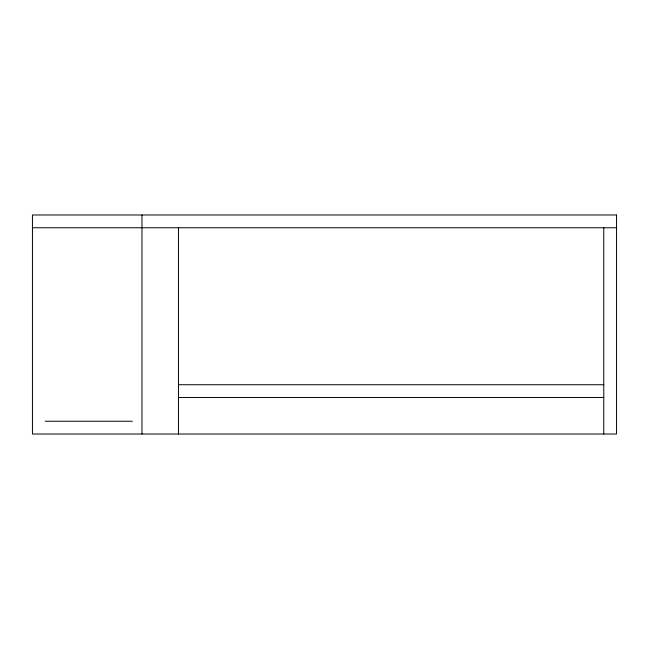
<?xml version="1.0" encoding="UTF-8"?>
<svg xmlns="http://www.w3.org/2000/svg" width="649" height="649" viewBox="0 0 649 649"><rect width="100%" height="100%" fill="white"/><g stroke="black" fill="none" stroke-linecap="round" stroke-linejoin="round"><path stroke-width="0.97" d="M32.45 227.758L616.55 227.758M178.475 384.735L603.773 384.735M178.475 397.512L603.773 397.512M45.227 421.242L132.291 421.242M603.773 227.758L603.773 434.019M178.475 227.758L178.475 434.019M141.969 214.981L141.969 434.019M616.55 214.981L32.45 214.981L32.45 434.019L616.55 434.019L616.55 214.981"/></g></svg>
